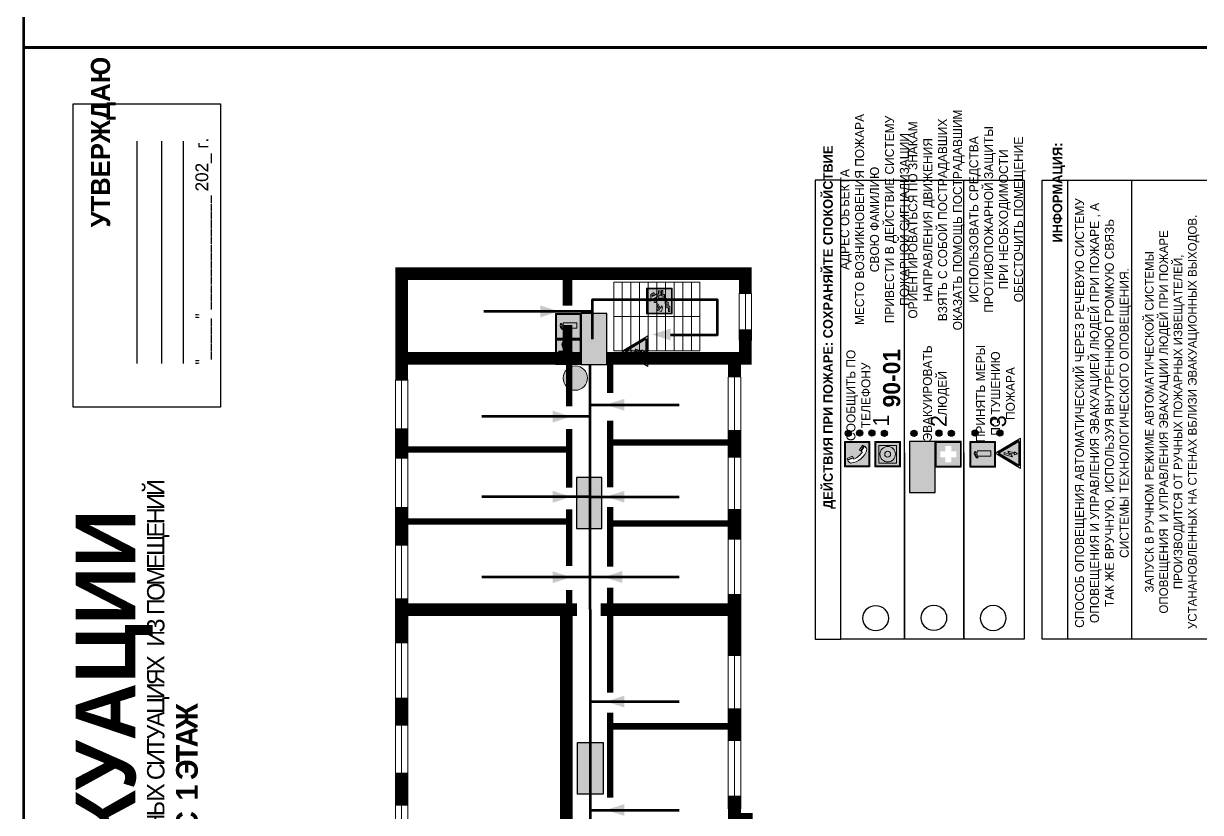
# Model space of a CAD drawing. Header units: millimetres. Extents: x 13114 to 67229, y 22859 to 38520.
# Drawn here: x 24049.7 to 24418.1, y 24430.5 to 24677.6 of the extents above; entities that cross this region are included whole.
import ezdxf

# ---------------------------------------------------------------- set-up
doc = ezdxf.new("R2010")
doc.units = ezdxf.units.MM
doc.layers.add('План_Штампы', color=7, linetype='Continuous')
doc.styles.add('обычный', font='arial.ttf')

# ---------------------------------------------------------------- blocks, each defined once
blk = doc.blocks.new('A$C32E8229D')
at = {"true_color": 0xffffff}
blk.add_hatch(color=7, dxfattribs=at).paths.add_polyline_path([(0, 0), (0, -8), (16, -8), (16, 0)])
h = blk.add_hatch(color=126)
h.paths.add_polyline_path([(0.2, -0.2), (15.8, -0.2), (15.8, -7.8), (0.2, -7.8)])
h.paths.add_polyline_path([(13.49, -2.05), (12.08, -2.05), (11.37, -2.63, 0.162397), (11.29, -2.84), (11.29, -3.63), (10.35, -3.63), (10.35, -4.05), (11.68, -4.05), (11.68, -3.48), (12.26, -4.28), (11.29, -5.1), (11.29, -6.78), (11.85, -6.78), (11.85, -5.44), (12.8, -4.64), (12.8, -5.94), (14.46, -5.94), (14.46, -5.39), (13.45, -5.39), (13.45, -3.97), (12.46, -2.59), (13.15, -2.59), (13.69, -3.34), (14.18, -3)], flags=16)
h.paths.add_polyline_path([(10.74, -1.82, 1), (11.8, -1.82, 1)], flags=16)
h.paths.add_polyline_path([(9.39, -3.59), (5.99, -3.59), (6.56, -3.03), (5.91, -3.03), (5.1, -3.83), (5.91, -4.64), (6.56, -4.64), (5.99, -4.09), (9.39, -4.09)], flags=16)
h.paths.add_polyline_path([(4.29, -1.08), (1.72, -1.08), (1.72, -6.6), (4.29, -6.6)], flags=16)
at = {"color": 126}
blk.add_lwpolyline([(16, -8), (0, -8), (0, 0), (16, 0)], close=True, dxfattribs=at)
blk = doc.blocks.new('A$C3E6D3DDE')
at = {"lineweight": 5}
h = blk.add_hatch(color=40, dxfattribs=at)
h.paths.add_polyline_path([(24.1, 1.45), (16.46, -11.35), (31.74, -11.35)])
h.paths.add_polyline_path([(24.09, -0.46), (30.03, -10.41), (18.14, -10.41)], flags=16)
h.paths.add_polyline_path([(24.54, -3.08), (23.41, -6.02), (25.13, -5.01), (24.33, -8.5), (24.82, -8.27), (23.79, -9.86), (23.4, -8.04), (23.8, -8.43), (24.04, -6.29), (22.39, -7.25), (23.44, -3.08)], flags=0)
h = blk.add_hatch(color=256, dxfattribs=at)
h.paths.add_polyline_path([(24.37, 0.03, 0.567511), (23.82, 0.03), (17.59, -10.4, 0.582454), (17.86, -10.88), (30.32, -10.88, 0.582149), (30.6, -10.4)])
h.paths.add_polyline_path([(24.09, -0.46), (18.14, -10.41), (30.03, -10.41)], flags=16)
h.paths.add_polyline_path([(24.54, -3.08), (23.41, -6.02), (25.13, -5.01), (24.33, -8.5), (24.82, -8.27), (23.79, -9.86), (23.4, -8.04), (23.8, -8.43), (24.04, -6.29), (22.39, -7.25), (23.44, -3.08)], flags=0)
h = blk.add_hatch(color=40, dxfattribs=at)
h.paths.add_polyline_path([(24.09, -0.46), (18.14, -10.41), (30.03, -10.41)])
h.paths.add_polyline_path([(24.82, -8.27), (23.79, -9.86), (23.4, -8.04), (23.8, -8.43), (24.04, -6.29), (22.39, -7.25), (23.44, -3.08), (24.54, -3.08), (23.41, -6.02), (25.13, -5.01), (24.33, -8.5)], flags=16)
at = {"color": 40, "lineweight": 5}
for p, q in [((16.46, -11.35), (24.1, 1.45)), ((24.1, 1.45), (31.74, -11.35))]:
    blk.add_line(p, q, dxfattribs=at)
at = {"lineweight": 5}
for p, q in [((17.59, -10.4), (23.82, 0.03)), ((24.37, 0.03), (30.6, -10.4)), ((18.14, -10.41), (24.09, -0.46)), ((23.44, -3.08), (22.39, -7.25)), ((23.41, -6.02), (24.54, -3.08)), ((25.13, -5.01), (23.41, -6.02)), ((24.54, -3.08), (23.44, -3.08)), ((24.09, -0.46), (30.03, -10.41)), ((24.33, -8.5), (25.13, -5.01)), ((17.86, -10.88), (30.32, -10.88)), ((18.14, -10.41), (30.03, -10.41)), ((22.39, -7.25), (24.04, -6.29)), ((23.8, -8.43), (23.4, -8.04)), ((23.4, -8.04), (23.79, -9.86)), ((23.79, -9.86), (24.82, -8.27)), ((24.04, -6.29), (23.8, -8.43)), ((24.82, -8.27), (24.33, -8.5))]:
    blk.add_line(p, q, dxfattribs=at)
at = {"color": 50, "lineweight": 5}
blk.add_line((31.74, -11.35), (16.46, -11.35), dxfattribs=at)
blk = doc.blocks.new('A$C456E1F9C')
at = {"lineweight": 5}
h = blk.add_hatch(color=242, dxfattribs=at)
h.paths.add_polyline_path([(0.51, -1.47), (0.51, -13.26), (12.29, -13.26), (12.29, -1.47)])
h.paths.add_polyline_path([(5.42, -4.95, -0.254479), (4.78, -5.4), (3.52, -2.53, -0.209735), (4.23, -2.4)], flags=16)
h.paths.add_polyline_path([(8.53, -8.6), (10.87, -10.17), (10.54, -10.76), (8.03, -9.13, -0.192251)], flags=16)
h.paths.add_polyline_path([(4.61, -5.49, 0.005518), (3.87, -5.72, 0.128647), (7.49, -10.01, 0.00809), (7.83, -9.33), (10.47, -10.97, -0.16736), (8.99, -12.25, -0.327862), (1.95, -3.95, -0.166952), (3.36, -2.62)], flags=16)
at = {"color": 242, "lineweight": 5}
for p, q in [((0, -13.77), (0, -0.97)), ((12.8, -0.97), (0, -0.97)), ((4.61, -5.49), (3.36, -2.62)), ((3.52, -2.53), (4.78, -5.4)), ((4.23, -2.4), (5.42, -4.95)), ((12.8, -13.77), (12.8, -0.97)), ((7.83, -9.33), (10.47, -10.97)), ((8.03, -9.13), (10.54, -10.76)), ((10.81, -10.12), (8.53, -8.6)), ((10.54, -10.76), (10.8, -10.3)), ((10.8, -10.3), (10.81, -10.12)), ((0, -13.77), (12.8, -13.77))]:
    blk.add_line(p, q, dxfattribs=at)
blk.add_lwpolyline([(0.51, -1.47), (12.29, -1.47), (12.29, -13.26), (0.51, -13.26)], close=True, dxfattribs=at)
for centre, radius, start, end in [((4.59, -5.34), 2.99, 114.28453, 152.19739), ((11.12, -3.31), 9.19, 183.99153, 256.60086), ((4.02, -3.27), 0.891, 76.32839, 123.70924), ((14.98, -39.1), 35.17, 107.14873, 108.41345), ((13.86, -0.94), 11.08, 205.55365, 234.87622), ((4.68, -4.59), 0.824, 276.9621, 334.07228), ((-13.31, 0.8), 23.44, 332.54871, 334.40268), ((8.94, -9.5), 0.989, 114.40924, 157.93883), ((7.87, -9.46), 3, 291.92908, 329.9329)]:
    blk.add_arc(centre, radius, start, end, dxfattribs=at)
blk = doc.blocks.new('A$C54414219')
at = {"true_color": 0xffffff}
h = blk.add_hatch(color=7, dxfattribs=at)
h.paths.add_polyline_path([(2.39, -9.45), (2.39, -18.3), (11.23, -18.3), (11.23, -9.45)], flags=0)
h.paths.add_polyline_path([(10.71, -13.87, -1), (2.92, -13.87, -1)], flags=0)
h.paths.add_polyline_path([(8.3, -13.87, -1), (5.33, -13.87, -1)], flags=0)
h.paths.add_polyline_path([(0.41, -7.47), (0.41, -20.27), (13.21, -20.27), (13.21, -7.47)])
h.paths.add_polyline_path([(0.92, -19.77), (12.71, -19.77), (12.71, -7.98), (0.92, -7.98)], flags=16)
h.paths.add_polyline_path([(11.23, -9.45), (11.23, -18.3), (2.39, -18.3), (2.39, -9.45)], flags=0)
at = {"lineweight": 5}
h = blk.add_hatch(color=242, dxfattribs=at)
h.paths.add_polyline_path([(12.71, -7.98), (0.92, -7.98), (0.92, -19.77), (12.71, -19.77)])
h.paths.add_polyline_path([(11.23, -18.3), (2.39, -18.3), (2.39, -9.45), (11.23, -9.45)], flags=16)
h.paths.add_polyline_path([(10.71, -13.87, -1), (2.92, -13.87, -1)], flags=0)
h.paths.add_polyline_path([(8.3, -13.87, -1), (5.33, -13.87, -1)], flags=0)
at = {"true_color": 0xffffff}
h = blk.add_hatch(color=7, dxfattribs=at)
h.paths.add_polyline_path([(2.39, -9.45), (2.39, -18.3), (11.23, -18.3), (11.23, -9.45)])
h.paths.add_polyline_path([(10.71, -13.87, -1), (2.92, -13.87, -1)], flags=16)
h.paths.add_polyline_path([(8.3, -13.87, -1), (5.33, -13.87, -1)], flags=0)
at = {"lineweight": 5}
h = blk.add_hatch(color=242, dxfattribs=at)
h.paths.add_polyline_path([(2.92, -13.87, 1), (10.71, -13.87, 1)])
h.paths.add_polyline_path([(8.3, -13.87, -1), (5.33, -13.87, -1)], flags=16)
at = {"color": 242, "lineweight": 5}
for p, q in [((0.41, -20.27), (0.41, -7.47)), ((0.41, -7.47), (13.21, -7.47)), ((0.41, -7.47), (13.21, -7.47)), ((13.21, -20.27), (13.21, -7.47)), ((0.41, -20.27), (13.21, -20.27))]:
    blk.add_line(p, q, dxfattribs=at)
for points in [[(0.92, -7.98), (12.71, -7.98), (12.71, -19.77), (0.92, -19.77)], [(2.39, -9.45), (11.23, -9.45), (11.23, -18.3), (2.39, -18.3)]]:
    blk.add_lwpolyline(points, close=True, dxfattribs=at)
for radius in [3.89, 1.49]:
    blk.add_circle((6.81, -13.87), radius, dxfattribs=at)
blk = doc.blocks.new('A$C18900ED3')
h = blk.add_hatch(color=126)
h.paths.add_polyline_path([(-0.18, -0.18), (-7.02, -0.18), (-7.02, -7.02), (-0.18, -7.02)])
h.paths.add_polyline_path([(-5.89, -4.46), (-5.89, -2.77), (-4.46, -2.77), (-4.46, -1.31), (-2.77, -1.31), (-2.77, -2.77), (-1.33, -2.77), (-1.33, -4.46), (-2.77, -4.46), (-2.77, -5.89), (-4.46, -5.89), (-4.46, -4.46)], flags=16)
at = {"color": 126}
for p, q in [((-7.2, 0), (-7.2, -7.2)), ((0, 0), (-7.2, 0)), ((0, -7.2), (0, 0)), ((-7.02, -7.02), (-7.02, -0.18)), ((-7.02, -0.18), (-0.18, -0.18)), ((-0.18, -0.18), (-0.18, -7.02)), ((-7.2, -7.2), (0, -7.2)), ((-0.18, -7.02), (-7.02, -7.02))]:
    blk.add_line(p, q, dxfattribs=at)
blk = doc.blocks.new('A$C3AD82952')
at = {"true_color": 0xf5f5ff}
h = blk.add_hatch(color=7, dxfattribs=at)
h.dxf.hatch_style = 1
h.paths.add_polyline_path([(8.21, 8.73, 0.414214), (7.89, 9.05), (7.22, 9.05), (7.22, 9.92), (7.59, 9.92, 1), (7.57, 10.36), (7.22, 10.36), (7.22, 10.6), (6.43, 10.6), (6.43, 10.36), (6.01, 10.36), (4.74, 9.59), (4.74, 8.69), (4.98, 8.73), (4.98, 9.26), (6.12, 9.91), (6.43, 9.91), (6.43, 9.05), (5.76, 9.05, 0.414214), (5.44, 8.73), (5.44, 2.2), (8.21, 2.2)], flags=0)
h.paths.add_polyline_path([(12.8, 12.8), (0, 12.8), (0, 0), (12.8, 0)])
h.paths.add_polyline_path([(0.51, 12.29), (12.29, 12.29), (12.29, 0.51), (0.51, 0.51)], flags=16)
h.paths.add_polyline_path([(4.74, 9.59), (6.01, 10.36), (6.43, 10.36), (6.43, 10.6), (7.22, 10.6), (7.22, 10.36), (7.59, 10.36, -0.94586), (7.59, 9.92), (7.22, 9.92), (7.22, 9.05), (7.89, 9.05, -0.414214), (8.21, 8.73), (8.21, 2.2), (5.44, 2.2), (5.44, 8.73, -0.414214), (5.76, 9.05), (6.43, 9.05), (6.43, 9.91), (6.12, 9.91), (4.98, 9.26), (4.98, 8.73), (4.74, 8.69)], flags=0)
h = blk.add_hatch(color=242)
h.dxf.hatch_style = 1
h.paths.add_polyline_path([(12.29, 12.29), (0.51, 12.29), (0.51, 0.51), (12.29, 0.51)])
h.paths.add_polyline_path([(4.74, 8.69), (4.74, 9.59), (6.01, 10.36), (6.43, 10.36), (6.43, 10.6), (7.22, 10.6), (7.22, 10.36), (7.59, 10.36, -0.94586), (7.59, 9.92), (7.22, 9.92), (7.22, 9.05), (7.89, 9.05, -0.414214), (8.21, 8.73), (8.21, 2.2), (5.44, 2.2), (5.44, 8.73, -0.414214), (5.76, 9.05), (6.43, 9.05), (6.43, 9.91), (6.12, 9.91), (4.98, 9.26), (4.98, 8.73)], flags=16)
h = blk.add_hatch(color=7, dxfattribs=at)
h.dxf.hatch_style = 1
h.paths.add_polyline_path([(8.21, 8.73, 0.414214), (7.89, 9.05), (7.22, 9.05), (7.22, 9.92), (7.59, 9.92, 1), (7.57, 10.36), (7.22, 10.36), (7.22, 10.6), (6.43, 10.6), (6.43, 10.36), (6.01, 10.36), (4.74, 9.59), (4.74, 8.69), (4.98, 8.73), (4.98, 9.26), (6.12, 9.91), (6.43, 9.91), (6.43, 9.05), (5.76, 9.05, 0.414214), (5.44, 8.73), (5.44, 2.2), (8.21, 2.2)])
at = {"color": 242, "lineweight": 5}
for p, q in [((0, 0), (0, 12.8)), ((0, 12.8), (12.8, 12.8)), ((12.8, 0), (12.8, 12.8)), ((6.01, 10.36), (4.74, 9.59)), ((4.74, 9.59), (4.74, 8.69)), ((4.74, 8.69), (4.98, 8.73)), ((4.98, 9.26), (6.12, 9.91)), ((4.98, 8.73), (4.98, 9.26)), ((5.44, 2.2), (5.44, 8.73)), ((5.76, 9.05), (6.43, 9.05)), ((6.01, 10.36), (6.43, 10.36)), ((6.12, 9.91), (6.43, 9.91)), ((7.22, 10.6), (6.43, 10.6)), ((6.43, 10.6), (6.43, 10.36)), ((6.43, 9.91), (6.43, 9.05)), ((7.22, 10.36), (7.22, 10.6)), ((7.59, 10.36), (7.22, 10.36)), ((7.22, 9.05), (7.22, 9.92)), ((7.59, 9.92), (7.22, 9.92)), ((7.89, 9.05), (7.22, 9.05)), ((8.21, 2.2), (8.21, 8.73)), ((0, 0), (12.8, 0)), ((5.44, 2.2), (8.21, 2.2))]:
    blk.add_line(p, q, dxfattribs=at)
blk.add_lwpolyline([(0.51, 12.29), (12.29, 12.29), (12.29, 0.51), (0.51, 0.51)], close=True, dxfattribs=at)
for centre, radius, start, end in [((5.76, 8.73), 0.32, 90, 180), ((7.58, 10.14), 0.223, 273.18746, 86.81254), ((7.89, 8.73), 0.32, 0, 90)]:
    blk.add_arc(centre, radius, start, end, dxfattribs=at)
blk = doc.blocks.new('A$C7B4425F7')
at = {"true_color": 0xffffff}
blk.add_hatch(color=7, dxfattribs=at).paths.add_polyline_path([(0, 0), (-16, 0), (-16, -8), (0, -8)])
h = blk.add_hatch(color=126)
h.paths.add_polyline_path([(-0.2, -0.2), (-15.8, -0.2), (-15.8, -7.8), (-0.2, -7.8)])
h.paths.add_polyline_path([(-11.76, -2.03), (-11.76, -3.66), (-11.17, -3.66, -0.568275), (-11.17, -6.18), (-12.58, -6.18), (-12.58, -2.03)], flags=16)
h.paths.add_polyline_path([(-13.33, -4.12, -0.495768), (-13.59, -6.18), (-15.03, -6.18), (-15.03, -2.03), (-13.59, -2.03, -0.487973)], flags=16)
h.paths.add_polyline_path([(-10.25, -2.03), (-9.48, -2.03), (-9.48, -6.18), (-10.25, -6.18)], flags=16)
h.paths.add_polyline_path([(-13.84, -3.69), (-14.24, -3.69), (-14.24, -3.03), (-13.9, -3.03, -0.692621)], flags=0)
h.paths.add_polyline_path([(-9.15, -2.03), (-8.4, -2.03), (-8.04, -3.07), (-7.68, -2.03), (-6.93, -2.03), (-7.64, -4.1), (-6.93, -6.18), (-7.68, -6.18), (-8.04, -5.14), (-8.4, -6.18), (-9.15, -6.18), (-8.44, -4.1)], flags=16)
h.paths.add_polyline_path([(-11.76, -4.46), (-11.42, -4.46, -0.692621), (-11.36, -5.12), (-11.76, -5.12)], flags=0)
h.paths.add_polyline_path([(-13.9, -5.2), (-14.24, -5.2), (-14.24, -4.55), (-13.84, -4.55, -0.708038)], flags=0)
edge = h.paths.add_edge_path(flags=16)
edge.add_ellipse((-5.51, -4.08), major_axis=(0, 2.05), ratio=0.586184, start_angle=0, end_angle=360)
edge = h.paths.add_edge_path(flags=0)
edge.add_ellipse((-5.51, -4.08), major_axis=(0, 1.14), ratio=0.454828, start_angle=0, end_angle=360)
h.paths.add_polyline_path([(-4.13, -4.96, 0.377264), (-3.48, -4.52, 0.0555), (-3.16, -2.03), (-1.66, -2.03), (-1.66, -4.96), (-0.96, -4.96), (-0.96, -7.01), (-1.75, -7.01), (-1.75, -6.18), (-3.3, -6.18), (-3.3, -7.02), (-4.13, -7.02)], flags=16)
h.paths.add_polyline_path([(-2.73, -2.91), (-2.28, -2.91), (-2.28, -4.96), (-3.05, -4.96, 0.079136)], flags=0)
at = {"color": 126}
blk.add_lwpolyline([(-16, -8), (0, -8), (0, 0), (-16, 0)], close=True, dxfattribs=at)
blk = doc.blocks.new('A$C37112FD5')
at = {"true_color": 0xf5f5ff}
h = blk.add_hatch(color=7, dxfattribs=at)
h.dxf.hatch_style = 1
h.paths.add_polyline_path([(12.8, -7.4), (0, -7.4), (0, -20.2), (12.8, -20.2)])
h.paths.add_polyline_path([(12.29, -7.91), (12.29, -19.69), (0.51, -19.69), (0.51, -7.91)], flags=16)
h.paths.add_polyline_path([(4.98, -9.04, -0.42597), (5.17, -9.22), (5.17, -12.25), (5.17, -15.29, -0.432244), (4.98, -15.47), (4.83, -15.47, -0.42597), (4.64, -15.29), (4.64, -12.25), (4.64, -9.22, -0.432244), (4.83, -9.04)], flags=0)
h.paths.add_polyline_path([(4.28, -9.22), (4.28, -12.25), (4.28, -15.29, -0.432244), (4.09, -15.47), (3.94, -15.47, -0.42597), (3.75, -15.29), (3.75, -12.25), (3.75, -9.22, -0.432244), (3.94, -9.04), (4.09, -9.04, -0.42597)], flags=0)
h.paths.add_polyline_path([(5.72, -9.04), (5.87, -9.04, -0.42597), (6.06, -9.22), (6.06, -12.25), (6.06, -15.29, -0.432244), (5.87, -15.47), (5.72, -15.47, -0.42597), (5.53, -15.29), (5.53, -12.25), (5.53, -9.22, -0.432244)], flags=0)
h.paths.add_polyline_path([(6.42, -8.9), (6.5, -8.9, -0.42597), (6.69, -9.08), (6.69, -12.03), (8.21, -12.03, -15.824349), (8.21, -12.47), (6.69, -12.47), (6.69, -15.42, -0.432244), (6.5, -15.6), (6.42, -15.6)], flags=0)
h.paths.add_polyline_path([(3.39, -9.22), (3.39, -12.25), (3.39, -15.29, -0.432244), (3.2, -15.47), (3.05, -15.47, -0.42597), (2.85, -15.29), (2.85, -12.25), (2.85, -9.22, -0.432244), (3.05, -9.04), (3.2, -9.04, -0.42597)], flags=0)
h.paths.add_polyline_path([(2.5, -9.22), (2.5, -16.71), (1.96, -16.71), (1.96, -9.22, -0.432244), (2.15, -9.04), (2.31, -9.04, -0.42597)], flags=0)
h.paths.add_polyline_path([(1.61, -8.9), (1.61, -15.6), (1.57, -15.6, -0.42597), (1.37, -15.42), (1.37, -12.03), (1.37, -9.09, -0.432244), (1.57, -8.9)], flags=0)
h.paths.add_polyline_path([(9.76, -10.81), (9.76, -12.03), (8.49, -12.03, -0.336371)], flags=0)
h.paths.add_polyline_path([(8.49, -12.47), (9.76, -12.47), (9.76, -13.7, -0.336371)], flags=0)
h.paths.add_polyline_path([(10.11, -10.81, -0.336371), (11.38, -12.03), (10.11, -12.03)], flags=0)
h.paths.add_polyline_path([(10.11, -12.47), (11.38, -12.47, -0.336371), (10.11, -13.7)], flags=0)
h.paths.add_polyline_path([(2.5, -16.84), (2.5, -17.05), (1.97, -17.05), (1.97, -16.84)], flags=0)
h.paths.add_polyline_path([(2.5, -17.24, -0.033778), (2.24, -18.6, -0.033778), (1.97, -17.24)], flags=0)
h = blk.add_hatch(color=242)
h.dxf.hatch_style = 1
h.paths.add_polyline_path([(12.29, -7.91), (0.51, -7.91), (0.51, -19.69), (12.29, -19.69)])
h.paths.add_polyline_path([(6.42, -15.6), (6.42, -8.9), (6.5, -8.9, -0.42597), (6.69, -9.08), (6.69, -12.03), (8.21, -12.03, -15.824349), (8.21, -12.47), (6.69, -12.47), (6.69, -15.42, -0.432244), (6.5, -15.6)], flags=16)
h.paths.add_polyline_path([(5.87, -15.47), (5.72, -15.47, -0.42597), (5.53, -15.29), (5.53, -12.25), (5.53, -9.22, -0.432244), (5.72, -9.04), (5.87, -9.04, -0.42597), (6.06, -9.22), (6.06, -12.25), (6.06, -15.29, -0.432244)], flags=16)
h.paths.add_polyline_path([(4.98, -15.47), (4.83, -15.47, -0.42597), (4.64, -15.29), (4.64, -12.25), (4.64, -9.22, -0.432244), (4.83, -9.04), (4.98, -9.04, -0.42597), (5.17, -9.22), (5.17, -12.25), (5.17, -15.29, -0.432244)], flags=16)
h.paths.add_polyline_path([(4.09, -15.47), (3.94, -15.47, -0.42597), (3.75, -15.29), (3.75, -12.25), (3.75, -9.22, -0.432244), (3.94, -9.04), (4.09, -9.04, -0.42597), (4.28, -9.22), (4.28, -12.25), (4.28, -15.29, -0.432244)], flags=16)
h.paths.add_polyline_path([(3.2, -15.47), (3.05, -15.47, -0.42597), (2.85, -15.29), (2.85, -12.25), (2.85, -9.22, -0.432244), (3.05, -9.04), (3.2, -9.04, -0.42597), (3.39, -9.22), (3.39, -12.25), (3.39, -15.29, -0.432244)], flags=16)
h.paths.add_polyline_path([(2.5, -17.05), (1.97, -17.05), (1.97, -16.84), (2.5, -16.84)], flags=16)
h.paths.add_polyline_path([(2.5, -17.24, -0.033778), (2.24, -18.6, -0.033778), (1.97, -17.24)], flags=16)
h.paths.add_polyline_path([(2.5, -16.71), (1.96, -16.71), (1.96, -9.22, -0.432244), (2.15, -9.04), (2.31, -9.04, -0.42597), (2.5, -9.22)], flags=16)
h.paths.add_polyline_path([(1.61, -15.6), (1.57, -15.6, -0.42597), (1.37, -15.42), (1.37, -12.03), (1.37, -9.09, -0.432244), (1.57, -8.9), (1.61, -8.9)], flags=16)
h.paths.add_polyline_path([(8.49, -12.47), (9.76, -12.47), (9.76, -13.7, -0.336371)], flags=0)
h.paths.add_polyline_path([(10.11, -13.7), (10.11, -12.47), (11.38, -12.47, -0.336371)], flags=0)
h.paths.add_polyline_path([(8.49, -12.03, -0.336371), (9.76, -10.81), (9.76, -12.03)], flags=0)
h.paths.add_polyline_path([(10.11, -12.03), (10.11, -10.81, -0.336371), (11.38, -12.03)], flags=0)
h = blk.add_hatch(color=7, dxfattribs=at)
h.dxf.hatch_style = 1
h.paths.add_polyline_path([(1.61, -8.9), (1.57, -8.9, 0.432244), (1.37, -9.09), (1.37, -12.03), (1.37, -15.42, 0.42597), (1.57, -15.6), (1.61, -15.6)])
h.paths.add_polyline_path([(2.5, -9.22, 0.42597), (2.31, -9.04), (2.15, -9.04, 0.432244), (1.96, -9.22), (1.96, -16.71), (2.5, -16.71)])
h.paths.add_polyline_path([(2.5, -16.84), (1.97, -16.84), (1.97, -17.05), (2.5, -17.05)])
h.paths.add_polyline_path([(2.5, -17.24), (1.97, -17.24, 0.033778), (2.24, -18.6, 0.033778)])
h.paths.add_polyline_path([(3.39, -12.25), (3.39, -9.22, 0.42597), (3.2, -9.04), (3.05, -9.04, 0.432244), (2.85, -9.22), (2.85, -12.25), (2.85, -15.29, 0.42597), (3.05, -15.47), (3.2, -15.47, 0.432244), (3.39, -15.29)])
h.paths.add_polyline_path([(4.28, -12.25), (4.28, -9.22, 0.42597), (4.09, -9.04), (3.94, -9.04, 0.432244), (3.75, -9.22), (3.75, -12.25), (3.75, -15.29, 0.42597), (3.94, -15.47), (4.09, -15.47, 0.432244), (4.28, -15.29)])
h.paths.add_polyline_path([(5.17, -12.25), (5.17, -9.22, 0.42597), (4.98, -9.04), (4.83, -9.04, 0.432244), (4.64, -9.22), (4.64, -12.25), (4.64, -15.29, 0.42597), (4.83, -15.47), (4.98, -15.47, 0.432244), (5.17, -15.29)])
h.paths.add_polyline_path([(6.06, -12.25), (6.06, -9.22, 0.42597), (5.87, -9.04), (5.72, -9.04, 0.432244), (5.53, -9.22), (5.53, -12.25), (5.53, -15.29, 0.42597), (5.72, -15.47), (5.87, -15.47, 0.432244), (6.06, -15.29)])
h.paths.add_polyline_path([(6.69, -12.47), (8.21, -12.47, 15.824349), (8.21, -12.03), (6.69, -12.03), (6.69, -9.08, 0.42597), (6.5, -8.9), (6.42, -8.9), (6.42, -15.6), (6.5, -15.6, 0.432244), (6.69, -15.42)])
h.paths.add_polyline_path([(8.49, -12.47), (9.76, -12.47), (9.76, -13.7, -0.336371)], flags=16)
h.paths.add_polyline_path([(8.49, -12.03, -0.336371), (9.76, -10.81), (9.76, -12.03)], flags=16)
h.paths.add_polyline_path([(10.11, -12.47), (11.38, -12.47, -0.336371), (10.11, -13.7)], flags=16)
h.paths.add_polyline_path([(10.11, -12.03), (10.11, -10.81, -0.336371), (11.38, -12.03)], flags=16)
h = blk.add_hatch(color=242)
h.dxf.hatch_style = 1
h.paths.add_polyline_path([(9.76, -10.81, 0.336371), (8.49, -12.03), (9.76, -12.03)])
h.paths.add_polyline_path([(10.11, -10.81), (10.11, -12.03), (11.38, -12.03, 0.336371)])
h.paths.add_polyline_path([(11.38, -12.47), (10.11, -12.47), (10.11, -13.7, 0.336371)])
h.paths.add_polyline_path([(9.76, -12.47), (8.49, -12.47, 0.336371), (9.76, -13.7)])
at = {"color": 242, "lineweight": 5}
for p, q in [((0, -20.2), (0, -7.4)), ((0, -7.4), (12.8, -7.4)), ((1.37, -12.03), (1.37, -9.08)), ((1.57, -8.9), (1.61, -8.9)), ((1.61, -8.9), (1.61, -15.6)), ((1.96, -16.71), (1.96, -9.22)), ((2.15, -9.04), (2.31, -9.04)), ((2.5, -16.71), (2.5, -9.22)), ((2.85, -12.25), (2.85, -9.22)), ((3.05, -9.04), (3.2, -9.04)), ((3.39, -12.25), (3.39, -9.22)), ((3.75, -12.25), (3.75, -9.22)), ((3.94, -9.04), (4.09, -9.04)), ((4.28, -12.25), (4.28, -9.22)), ((4.64, -12.25), (4.64, -9.22)), ((4.83, -9.04), (4.98, -9.04)), ((5.17, -12.25), (5.17, -9.22)), ((5.53, -12.25), (5.53, -9.22)), ((5.72, -9.04), (5.87, -9.04)), ((6.06, -12.25), (6.06, -9.22)), ((6.42, -8.9), (6.42, -15.6)), ((6.5, -8.9), (6.42, -8.9)), ((6.69, -12.03), (6.69, -9.08)), ((9.76, -10.81), (9.76, -12.03)), ((10.11, -10.81), (10.11, -12.03)), ((12.8, -20.2), (12.8, -7.4)), ((1.37, -12.03), (1.37, -15.42)), ((1.57, -15.6), (1.61, -15.6)), ((1.96, -16.71), (2.5, -16.71)), ((1.97, -16.84), (2.5, -16.84)), ((1.97, -17.05), (1.97, -16.84)), ((2.5, -17.05), (1.97, -17.05)), ((1.97, -17.24), (2.5, -17.24)), ((2.5, -16.84), (2.5, -17.05)), ((2.85, -12.25), (2.85, -15.29)), ((3.05, -15.47), (3.2, -15.47)), ((3.39, -12.25), (3.39, -15.29)), ((3.75, -12.25), (3.75, -15.29)), ((3.94, -15.47), (4.09, -15.47)), ((4.28, -12.25), (4.28, -15.29)), ((4.64, -12.25), (4.64, -15.29)), ((4.83, -15.47), (4.98, -15.47)), ((5.17, -12.25), (5.17, -15.29)), ((5.53, -12.25), (5.53, -15.29)), ((5.72, -15.47), (5.87, -15.47)), ((6.06, -12.25), (6.06, -15.29)), ((6.42, -15.6), (6.5, -15.6)), ((8.21, -12.03), (6.69, -12.03)), ((8.21, -12.47), (6.69, -12.47)), ((6.69, -12.47), (6.69, -15.42)), ((9.76, -12.03), (8.49, -12.03)), ((9.76, -12.47), (8.49, -12.47)), ((9.76, -12.47), (9.76, -13.7)), ((11.38, -12.03), (10.11, -12.03)), ((11.38, -12.47), (10.11, -12.47)), ((10.11, -12.47), (10.11, -13.7)), ((0, -20.2), (12.8, -20.2))]:
    blk.add_line(p, q, dxfattribs=at)
blk.add_lwpolyline([(0.51, -7.91), (12.29, -7.91), (12.29, -19.69), (0.51, -19.69)], close=True, dxfattribs=at)
for centre, radius, start, end in [((1.56, -9.09), 0.182, 87.10267, 180.60715), ((2.15, -9.22), 0.182, 87.10267, 180.60715), ((2.32, -9.22), 0.182, 359.39285, 92.89733), ((3.04, -9.22), 0.182, 87.10267, 180.60715), ((3.21, -9.22), 0.182, 359.39285, 92.89733), ((3.93, -9.22), 0.182, 87.10267, 180.60715), ((4.1, -9.22), 0.182, 359.39285, 92.89733), ((4.82, -9.22), 0.182, 87.10267, 180.60715), ((4.99, -9.22), 0.182, 359.39285, 92.89733), ((5.71, -9.22), 0.182, 87.10267, 180.60715), ((5.88, -9.22), 0.182, 359.39285, 92.89733), ((6.51, -9.09), 0.182, 359.39285, 92.89733), ((9.93, -12.25), 1.74, 187.23185, 172.76815), ((9.93, -12.25), 1.46, 96.99266, 171.35851), ((9.93, -12.25), 1.46, 8.64149, 83.00734), ((1.56, -15.42), 0.182, 179.39285, 272.89733), ((12.17, -15.98), 10.27, 187.04098, 194.7793), ((-7.7, -15.98), 10.27, 345.2207, 352.95902), ((3.04, -15.29), 0.182, 179.39285, 272.89733), ((3.21, -15.29), 0.182, 267.10267, 0.60715), ((3.93, -15.29), 0.182, 179.39285, 272.89733), ((4.1, -15.29), 0.182, 267.10267, 0.60715), ((4.82, -15.29), 0.182, 179.39285, 272.89733), ((4.99, -15.29), 0.182, 267.10267, 0.60715), ((5.71, -15.29), 0.182, 179.39285, 272.89733), ((5.88, -15.29), 0.182, 267.10267, 0.60715), ((6.51, -15.42), 0.182, 267.10267, 0.60715), ((9.93, -12.25), 1.46, 188.64149, 263.00734), ((9.93, -12.25), 1.46, 276.99266, 351.35851)]:
    blk.add_arc(centre, radius, start, end, dxfattribs=at)
blk = doc.blocks.new('вниз 3')
at = {"lineweight": 0, "true_color": 0xffffff}
h = blk.add_hatch(color=7, dxfattribs=at)
h.dxf.hatch_style = 1
h.paths.add_polyline_path([(40997.5, -4475.69), (40997.25, -4475.28), (40995.76, -4476.15), (40995.97, -4475.23), (40995.39, -4475.56), (40995.05, -4476.83), (40996.33, -4477.17), (40996.91, -4476.83), (40996, -4476.55)], flags=0)
h.paths.add_polyline_path([(40999.81, -4473.95), (41000.22, -4473.95), (41000.64, -4474.67), (41001.03, -4474.43), (41000.46, -4473.49), (41000.42, -4473.49), (40999.43, -4473.49), (40998.68, -4473.92), (40998.68, -4474.57), (40997.88, -4474.57), (40997.88, -4475), (40999.14, -4475), (40999.14, -4474.43), (40999.14, -4474.38), (40999.59, -4475.15), (40998.72, -4475.67), (40998.72, -4477.06), (40999.24, -4477.06), (40999.24, -4475.96), (40999.95, -4475.56), (40999.95, -4476.43), (41001.61, -4476.43), (41001.61, -4475.88), (41000.47, -4475.88), (41000.47, -4475.12)], flags=0)
h.paths.add_polyline_path([(40999.2, -4473.24, 1), (40998.35, -4473.24, 1)], flags=0)
h.paths.add_polyline_path([(41000.46, -4477.26), (41001.69, -4477.26), (41001.69, -4476.84), (41000.03, -4476.84), (41000.03, -4477.39), (40998.78, -4477.39), (40998.78, -4477.95), (40997.53, -4477.95), (40997.53, -4478.5), (40996.29, -4478.5), (40996.29, -4479.06), (40995.05, -4479.06), (40995.05, -4479.48), (40995.29, -4479.48), (40996.72, -4479.48), (40996.72, -4478.92), (40997.97, -4478.92), (40997.97, -4478.36), (40999.2, -4478.36), (40999.2, -4477.81), (41000.46, -4477.81)], flags=0)
h.paths.add_polyline_path([(41002.37, -4472.17), (40994.37, -4472.17), (40994.37, -4480.17), (41002.37, -4480.17)])
h.paths.add_polyline_path([(41002.16, -4479.96), (40994.57, -4479.96), (40994.57, -4472.37), (41002.16, -4472.37)], flags=16)
h.paths.add_polyline_path([(41001.61, -4475.88), (41001.61, -4476.43), (40999.95, -4476.43), (40999.95, -4475.56), (40999.24, -4475.96), (40999.24, -4477.06), (40998.72, -4477.06), (40998.72, -4475.67), (40999.59, -4475.15), (40999.14, -4474.38), (40999.14, -4474.43), (40999.14, -4475), (40997.88, -4475), (40997.88, -4474.57), (40998.68, -4474.57), (40998.68, -4473.92), (40999.43, -4473.49), (41000.42, -4473.49), (41000.46, -4473.49), (41001.03, -4474.43), (41000.64, -4474.67), (41000.22, -4473.95), (40999.81, -4473.95), (41000.47, -4475.12), (41000.47, -4475.88)], flags=0)
h.paths.add_polyline_path([(41001.69, -4476.84), (41001.69, -4477.26), (41000.46, -4477.26), (41000.46, -4477.81), (40999.2, -4477.81), (40999.2, -4478.36), (40997.97, -4478.36), (40997.97, -4478.92), (40996.72, -4478.92), (40996.72, -4479.48), (40995.05, -4479.48), (40995.05, -4479.06), (40996.29, -4479.06), (40996.29, -4478.5), (40997.53, -4478.5), (40997.53, -4477.95), (40998.78, -4477.95), (40998.78, -4477.39), (41000.03, -4477.39), (41000.03, -4476.84)], flags=0)
h.paths.add_polyline_path([(40998.35, -4473.24, -1), (40999.2, -4473.24, -1)], flags=0)
h.paths.add_polyline_path([(40997.5, -4475.69), (40996, -4476.55), (40996.91, -4476.83), (40996.33, -4477.17), (40995.05, -4476.83), (40995.39, -4475.56), (40995.97, -4475.23), (40995.76, -4476.15), (40997.25, -4475.28)], flags=0)
at = {"lineweight": 0}
h = blk.add_hatch(color=126, dxfattribs=at)
h.dxf.hatch_style = 1
h.paths.add_polyline_path([(41002.16, -4472.37), (40994.57, -4472.37), (40994.57, -4479.96), (41002.16, -4479.96)])
h.paths.add_polyline_path([(40995.97, -4475.23), (40995.76, -4476.15), (40997.25, -4475.28), (40997.5, -4475.69), (40996, -4476.55), (40996.91, -4476.83), (40996.33, -4477.17), (40995.05, -4476.83), (40995.39, -4475.56)], flags=16)
h.paths.add_polyline_path([(40997.88, -4474.57), (40998.68, -4474.57), (40998.68, -4473.92), (40999.43, -4473.49), (41000.42, -4473.49), (41000.46, -4473.49), (41001.03, -4474.43), (41000.64, -4474.67), (41000.22, -4473.95), (40999.81, -4473.95), (41000.47, -4475.12), (41000.47, -4475.88), (41001.61, -4475.88), (41001.61, -4476.43), (40999.95, -4476.43), (40999.95, -4475.56), (40999.24, -4475.96), (40999.24, -4477.06), (40998.72, -4477.06), (40998.72, -4475.67), (40999.59, -4475.15), (40999.14, -4474.38), (40999.14, -4474.43), (40999.14, -4475), (40997.88, -4475)], flags=16)
h.paths.add_polyline_path([(40998.35, -4473.24, -1), (40999.2, -4473.24, -1)], flags=16)
h.paths.add_polyline_path([(40997.53, -4477.95), (40998.78, -4477.95), (40998.78, -4477.39), (41000.03, -4477.39), (41000.03, -4476.84), (41001.69, -4476.84), (41001.69, -4477.26), (41000.46, -4477.26), (41000.46, -4477.81), (40999.2, -4477.81), (40999.2, -4478.36), (40997.97, -4478.36), (40997.97, -4478.92), (40996.72, -4478.92), (40996.72, -4479.48), (40995.05, -4479.48), (40995.05, -4479.06), (40996.29, -4479.06), (40996.29, -4478.5), (40997.53, -4478.5)], flags=16)
at = {"lineweight": 0, "true_color": 0xffffff}
h = blk.add_hatch(color=7, dxfattribs=at)
h.dxf.hatch_style = 1
h.paths.add_polyline_path([(40999.2, -4473.24, 1), (40998.35, -4473.24, 1)])
h.paths.add_polyline_path([(40999.81, -4473.95), (41000.22, -4473.95), (41000.64, -4474.67), (41001.03, -4474.43), (41000.46, -4473.49), (41000.42, -4473.49), (40999.43, -4473.49), (40998.68, -4473.92), (40998.68, -4474.57), (40997.88, -4474.57), (40997.88, -4475), (40999.14, -4475), (40999.14, -4474.43), (40999.14, -4474.38), (40999.59, -4475.15), (40998.72, -4475.67), (40998.72, -4477.06), (40999.24, -4477.06), (40999.24, -4475.96), (40999.95, -4475.56), (40999.95, -4476.43), (41001.61, -4476.43), (41001.61, -4475.88), (41000.47, -4475.88), (41000.47, -4475.12)])
h.paths.add_polyline_path([(40999.2, -4477.81), (41000.46, -4477.81), (41000.46, -4477.26), (41001.69, -4477.26), (41001.69, -4476.84), (41000.03, -4476.84), (41000.03, -4477.39), (40998.78, -4477.39), (40998.78, -4477.95), (40997.53, -4477.95), (40997.53, -4478.5), (40996.29, -4478.5), (40996.29, -4479.06), (40995.05, -4479.06), (40995.05, -4479.48), (40995.29, -4479.48), (40996.72, -4479.48), (40996.72, -4478.92), (40997.97, -4478.92), (40997.97, -4478.36), (40999.2, -4478.36)])
h.paths.add_polyline_path([(40997.5, -4475.69), (40997.25, -4475.28), (40995.76, -4476.15), (40995.97, -4475.23), (40995.39, -4475.56), (40995.05, -4476.83), (40996.33, -4477.17), (40996.91, -4476.83), (40996, -4476.55)])
at = {"color": 126, "lineweight": 0}
for points in [[(40994.37, -4472.17), (41002.37, -4472.17), (41002.37, -4480.17), (40994.37, -4480.17)], [(40994.57, -4472.37), (41002.16, -4472.37), (41002.16, -4479.96), (40994.57, -4479.96)]]:
    blk.add_lwpolyline(points, close=True, dxfattribs=at)
for points in [[(40995.05, -4476.83), (40995.39, -4475.56), (40995.97, -4475.23), (40995.76, -4476.15), (40997.25, -4475.28), (40997.5, -4475.69), (40996, -4476.55), (40996.91, -4476.83), (40996.33, -4477.17), (40995.05, -4476.83)], [(40999.14, -4474.43), (40999.14, -4475), (40997.88, -4475), (40997.88, -4474.57), (40998.68, -4474.57), (40998.68, -4473.92), (40999.43, -4473.49), (41000.42, -4473.49), (41000.46, -4473.49), (41001.03, -4474.43), (41000.64, -4474.67), (41000.22, -4473.95), (40999.81, -4473.95), (41000.47, -4475.12), (41000.47, -4475.88), (41001.61, -4475.88), (41001.61, -4476.43), (40999.95, -4476.43), (40999.95, -4475.56), (40999.24, -4475.96), (40999.24, -4477.06), (40998.72, -4477.06), (40998.72, -4475.67), (40999.59, -4475.15), (40999.14, -4474.38), (40999.14, -4474.43)], [(40995.29, -4479.48), (40995.05, -4479.48), (40995.05, -4479.06), (40996.29, -4479.06), (40996.29, -4478.5), (40997.53, -4478.5), (40997.53, -4477.95), (40998.78, -4477.95), (40998.78, -4477.39), (41000.03, -4477.39), (41000.03, -4476.84), (41001.69, -4476.84), (41001.69, -4477.26), (41000.46, -4477.26), (41000.46, -4477.81), (40999.2, -4477.81), (40999.2, -4478.36), (40997.97, -4478.36), (40997.97, -4478.92), (40996.72, -4478.92), (40996.72, -4479.48), (40995.05, -4479.48)]]:
    blk.add_lwpolyline(points, dxfattribs=at)
blk.add_circle((40998.77, -4473.24), 0.426, dxfattribs=at)
blk = doc.blocks.new('A$C7B8C2D5B')
at = {"lineweight": 0}
h = blk.add_hatch(color=5, dxfattribs=at)
h.dxf.hatch_style = 1
h.paths.add_polyline_path([(1.4, -3.02, 1), (-2.11, -3.02, 1)])
at = {"color": 5, "lineweight": 0}
blk.add_circle((-0.36, -3.02), 1.75, dxfattribs=at)

msp = doc.modelspace()

# ---------------------------------------------------------------- hatches: boundary and pattern name
at = {"lineweight": 0}
h = msp.add_hatch(color=256, dxfattribs=at)
h.dxf.hatch_style = 1
h.paths.add_polyline_path([(24307.83, 24548.29, 1), (24307.83, 24550.22, 1)])
h = msp.add_hatch(color=256, dxfattribs=at)
h.dxf.hatch_style = 1
h.paths.add_polyline_path([(24311.41, 24548.39, 1), (24311.41, 24550.32, 1)])
h = msp.add_hatch(color=256, dxfattribs=at)
h.dxf.hatch_style = 1
h.paths.add_polyline_path([(24315.23, 24548.35, 1), (24315.23, 24550.28, 1)])
h = msp.add_hatch(color=256, dxfattribs=at)
h.dxf.hatch_style = 1
h.paths.add_polyline_path([(24319.15, 24548.27, 1), (24319.15, 24550.2, 1)])
h = msp.add_hatch(color=256, dxfattribs=at)
h.dxf.hatch_style = 1
h.paths.add_polyline_path([(24328.42, 24548.28, 1), (24328.42, 24550.21, 1)])
h = msp.add_hatch(color=256, dxfattribs=at)
h.dxf.hatch_style = 1
h.paths.add_polyline_path([(24336.2, 24548.32, 1), (24336.2, 24550.25, 1)])
h = msp.add_hatch(color=256, dxfattribs=at)
h.dxf.hatch_style = 1
h.paths.add_polyline_path([(24340.1, 24548.31, 1), (24340.1, 24550.25, 1)])
h = msp.add_hatch(color=256, dxfattribs=at)
h.dxf.hatch_style = 1
h.paths.add_polyline_path([(24347.53, 24548.37, 1), (24347.53, 24550.31, 1)])
h = msp.add_hatch(color=256, dxfattribs=at)
h.dxf.hatch_style = 1
h.paths.add_polyline_path([(24355.29, 24548.38, 1), (24355.29, 24550.31, 1)])

# ---------------------------------------------------------------- linework, layer by layer
at = {"color": 6, "lineweight": 100}
for points in [[(24049.66, 24670.01), (24649.66, 24670.01), (24649.66, 25065.01), (24049.66, 25065.01)], [(24049.66, 24275.01), (24649.66, 24275.01), (24649.66, 24670.01), (24049.66, 24670.01)]]:
    msp.add_lwpolyline(points, close=True, dxfattribs=at)
for points in [[(24065.15, 24557.4), (24065.15, 24652.4), (24111.36, 24652.4), (24111.36, 24557.4)], [(24305.48, 24484.74), (24305.48, 24628.51), (24297.43, 24628.51), (24297.43, 24484.74)], [(24305.48, 24484.74), (24305.48, 24628.51), (24362.88, 24628.51), (24362.88, 24484.74)]]:
    msp.add_lwpolyline(points, close=True)
for points in [[(24085.2, 24571.15), (24085.2, 24640.68)], [(24092.96, 24571.15), (24092.96, 24640.68)], [(24099.75, 24571.15), (24099.75, 24640.68)], [(24325.47, 24543.16), (24325.47, 24484.74), (24325.47, 24628.51)], [(24344.05, 24543.16), (24344.05, 24484.74), (24344.05, 24628.51)]]:
    msp.add_lwpolyline(points)
at = {"color": 0}
msp.add_lwpolyline([(24368.54, 24484.74), (24368.54, 24628.51), (24433.99, 24628.51), (24433.99, 24484.74)], close=True, dxfattribs=at)
for points in [[(24376.59, 24484.74), (24376.59, 24628.51)], [(24396.58, 24484.74), (24396.58, 24628.51)]]:
    msp.add_lwpolyline(points, dxfattribs=at)
at = {"lineweight": 0}
for points, const_width in [([(24168, 24565.77), (24168, 24599.24), (24275.61, 24599.24), (24275.61, 24592.89)], 4), ([(24219.95, 24599.22), (24219.95, 24589.18)], 3), ([(24219.95, 24583.21), (24219.95, 24573.42)], 3), ([(24275.61, 24581.77), (24275.61, 24572.75), (24232.27, 24572.75)], 4), ([(24224.48, 24572.75), (24168, 24572.75)], 4), ([(24272.2, 24566.78), (24272.2, 24572.75)], 4), ([(24220.48, 24557.69), (24220.48, 24572.02)], 2), ([(24233.33, 24561.82), (24233.33, 24570.72)], 2), ([(24168, 24541.28), (24168, 24550.82)], 4), ([(24220.48, 24532.25), (24220.48, 24550.58)], 2), ([(24233.33, 24532.38), (24233.33, 24553.18)], 2), ([(24272.2, 24541.58), (24272.2, 24550.33)], 4), ([(24220.48, 24544.21), (24169.73, 24544.21)], 2), ([(24168, 24514.07), (24168, 24526.19)], 4), ([(24220.48, 24507.69), (24220.48, 24525.47)], 2), ([(24233.33, 24507.48), (24233.33, 24526.14)], 2), ([(24272.2, 24515.96), (24272.2, 24525.54)], 4), ([(24220.48, 24521.66), (24168.65, 24521.66)], 2), ([(24220.48, 24494.77), (24220.48, 24500.2)], 2), ([(24233.33, 24468.03), (24233.33, 24500.86)], 2), ([(24272.2, 24479.54), (24272.2, 24498.88)], 4), ([(24168, 24483.49), (24168, 24497.59)], 4), ([(24222.95, 24494.01), (24168, 24494.01)], 4), ([(24219.59, 24494.01), (24219.59, 24402.61)], 4), ([(24272.2, 24494.01), (24230.3, 24494.01)], 4), ([(24168, 24457.68), (24168, 24466.42)], 4), ([(24272.2, 24452.91), (24272.2, 24463.17)], 4), ([(24233.33, 24435.16), (24233.33, 24461.72)], 2), ([(24233.33, 24457.48), (24272.2, 24457.48)], 2), ([(24168, 24432.66), (24168, 24442.94)], 4), ([(24277.92, 24428.37), (24272.2, 24428.37), (24272.2, 24435.76)], 4)]:
    msp.add_lwpolyline(points, dxfattribs=dict(at, const_width=const_width))
for points in [[(24237.1, 24596.57), (24234.4, 24596.57), (24234.4, 24585.82), (24237.1, 24585.82)], [(24239.8, 24596.57), (24237.1, 24596.57), (24237.1, 24585.82), (24239.8, 24585.82)], [(24242.5, 24596.57), (24239.8, 24596.57), (24239.8, 24585.82), (24242.5, 24585.82)], [(24245.2, 24596.57), (24242.5, 24596.57), (24242.5, 24585.82), (24245.2, 24585.82)], [(24247.9, 24596.57), (24245.2, 24596.57), (24245.2, 24585.82), (24247.9, 24585.82)], [(24250.6, 24596.57), (24247.9, 24596.57), (24247.9, 24585.82), (24250.6, 24585.82)], [(24253.3, 24596.57), (24250.6, 24596.57), (24250.6, 24585.82), (24253.3, 24585.82)], [(24256, 24596.57), (24253.3, 24596.57), (24253.3, 24585.82), (24256, 24585.82)], [(24258.71, 24596.57), (24256, 24596.57), (24256, 24585.82), (24258.71, 24585.82)], [(24261.41, 24596.57), (24258.71, 24596.57), (24258.71, 24585.82), (24261.41, 24585.82)], [(24237.1, 24585.82), (24234.4, 24585.82), (24234.4, 24575.07), (24237.1, 24575.07)], [(24239.8, 24585.82), (24237.1, 24585.82), (24237.1, 24575.07), (24239.8, 24575.07)], [(24242.5, 24585.82), (24239.8, 24585.82), (24239.8, 24575.07), (24242.5, 24575.07)], [(24245.2, 24585.82), (24242.5, 24585.82), (24242.5, 24575.07), (24245.2, 24575.07)], [(24247.9, 24585.82), (24245.2, 24585.82), (24245.2, 24575.07), (24247.9, 24575.07)], [(24250.6, 24585.82), (24247.9, 24585.82), (24247.9, 24575.07), (24250.6, 24575.07)], [(24253.3, 24585.82), (24250.6, 24585.82), (24250.6, 24575.07), (24253.3, 24575.07)], [(24256, 24585.82), (24253.3, 24585.82), (24253.3, 24575.07), (24256, 24575.07)], [(24258.71, 24585.82), (24256, 24585.82), (24256, 24575.07), (24258.71, 24575.07)], [(24261.41, 24585.82), (24258.71, 24585.82), (24258.71, 24575.07), (24261.41, 24575.07)]]:
    msp.add_lwpolyline(points, close=True, dxfattribs=at)
for points in [[(24273.64, 24593.18), (24273.64, 24578.46)], [(24275.61, 24592.89), (24275.61, 24578.17)], [(24277.49, 24593.06), (24277.49, 24578.34)], [(24166.06, 24566.03), (24166.06, 24386.97)], [(24169.91, 24566.09), (24169.91, 24387.03)], [(24270.26, 24566.83), (24270.26, 24431.64)], [(24272.2, 24566.78), (24272.2, 24431.59)], [(24274.17, 24566.82), (24274.17, 24431.63)], [(24168, 24565.77), (24168, 24386.71)]]:
    msp.add_lwpolyline(points, dxfattribs=at)
at = {"color": 126, "lineweight": 100, "true_color": 0x008754}
for points in [[(24252.2, 24580.13), (24266.87, 24580.13), (24266.87, 24591.04), (24227.64, 24591.04), (24227.64, 24578.77)], [(24227.64, 24587.43), (24193.74, 24587.43)], [(24227.01, 24494.1), (24227.01, 24570.77)], [(24227.01, 24558.17), (24254.93, 24558.17)], [(24227.01, 24554.47), (24193.12, 24554.47)], [(24227.01, 24529.36), (24193.12, 24529.36)], [(24227.01, 24529.36), (24254.93, 24529.36)], [(24254.93, 24504.18), (24193.12, 24504.18)], [(24227.01, 24494.1), (24227.01, 24397.96), (24227.02, 24369.04)], [(24227.01, 24465.23), (24254.93, 24465.23)], [(24227.01, 24431.27), (24254.93, 24431.27)]]:
    msp.add_lwpolyline(points, dxfattribs=at)
at = {"lineweight": 100, "const_width": 2}
for points in [[(24272.2, 24546.37), (24233.5, 24546.37)], [(24272.2, 24521), (24233.5, 24521)]]:
    msp.add_lwpolyline(points, dxfattribs=at)
for centre, radius in [((24307.83, 24549.25), 0.966), ((24311.41, 24549.36), 0.966), ((24315.23, 24549.32), 0.966), ((24319.15, 24549.24), 0.966), ((24328.42, 24549.25), 0.966), ((24336.2, 24549.29), 0.966), ((24340.1, 24549.28), 0.966), ((24347.53, 24549.34), 0.966), ((24355.29, 24549.34), 0.966), ((24316.4, 24491.37), 3.98), ((24334.63, 24491.46), 3.98), ((24353.2, 24491.4), 3.98)]:
    msp.add_circle(centre, radius)
at = {"layer": 'План_Штампы', "color": 126, "true_color": 0x008754}
for points in [[(24211.44, 24585.55), (24211.45, 24589.29), (24217.18, 24587.44)], [(24252.22, 24582.06), (24252.21, 24578.32), (24246.48, 24580.18)], [(24237.77, 24560.06), (24237.76, 24556.32), (24232.02, 24558.18)], [(24215.27, 24552.59), (24215.28, 24556.33), (24221.02, 24554.48)], [(24215.27, 24527.49), (24215.28, 24531.22), (24221.02, 24529.37)], [(24237.77, 24531.25), (24237.76, 24527.52), (24232.02, 24529.37)], [(24215.27, 24502.31), (24215.28, 24506.04), (24221.02, 24504.19)], [(24237.07, 24506.13), (24237.06, 24502.39), (24231.32, 24504.24)], [(24237.77, 24467.12), (24237.76, 24463.38), (24232.02, 24465.23)], [(24237.77, 24433.16), (24237.76, 24429.43), (24232.02, 24431.28)]]:
    msp.add_solid(points, dxfattribs=at)

# ---------------------------------------------------------------- block references
at = {"color": 126, "true_color": 0x008754, "rotation": 90}
msp.add_blockref('вниз 3', (19772.54, -16407.7), dxfattribs=at)
for name, p, xscale, yscale, zscale, rotation in [('A$C3AD82952', (24224.22, 24578.75), 0.625, 0.625, 0.625, 90), ('A$C37112FD5', (24211.6, 24570.75), 0.6249984004534781, 0.6249984004534781, 0.6249984004534781, 90), ('A$C3E6D3DDE', (24237.99, 24559.91), 0.625, 0.625, 0.625, 90), ('A$C7B8C2D5B', (24221.62, 24559.96), 2.177419353276491, 2.177419353276491, 2.177419353276491, 180), ('A$C3E6D3DDE', (24354.69, 24527.93), 0.625, 0.625, 0.625, 90), ('A$C456E1F9C', (24306.01, 24538.7), 0.625, 0.625, 0.625, 90), ('A$C54414219', (24311.5, 24538.44), 0.625, 0.625, 0.625, 90), ('A$C18900ED3', (24335.15, 24546.7), 1.111111111007631, 1.111111111007631, 1.111111111007631, 90), ('A$C3AD82952', (24353.88, 24538.65), 0.625, 0.625, 0.625, 90)]:
    msp.add_blockref(name, p, dxfattribs=dict(xscale=xscale, yscale=yscale, zscale=zscale, rotation=rotation))
at = {"xscale": -1, "rotation": 90}
msp.add_blockref('A$C32E8229D', (24327, 24546.7), dxfattribs=at)
at = {"layer": 'План_Штампы', "rotation": 90}
msp.add_blockref('A$C7B4425F7', (24224.22, 24586.75), dxfattribs=at)
at = {"layer": 'План_Штампы', "color": 126, "true_color": 0x008754, "xscale": -1, "rotation": 90}
msp.add_blockref('A$C32E8229D', (24222.73, 24535.43), dxfattribs=at)
at = {"layer": 'План_Штампы', "color": 126, "true_color": 0x008754, "xscale": 1.012510887696, "yscale": 1.012510887696, "zscale": 1.012510887696, "rotation": 89.99786532371438}
msp.add_blockref('A$C32E8229D', (24223.04, 24436.26), dxfattribs=at)

# ---------------------------------------------------------------- texts
at = {"lineweight": 0, "rotation": 90, "style": 'обычный'}
for s, insert, char_height, width, attachment_point in [('\\pi-18,l18,t18;{\\fProxima Nova Rg|b1|i0|c204|p2;УТВЕРЖДАЮ\\H1.1997x; }', (24074.62, 24640.44), 6, 126.6484, 5), ('\\pi-8.4,l8.4,t8.4;{\\fProxima Nova Rg|b0|i0|c204|p2;АДРЕС ОБЪЕКТА\\PМЕСТО ВОЗНИКНОВЕНИЯ ПОЖАРА \\PСВОЮ ФАМИЛИЮ\\PПРИВЕСТИ В ДЕЙСТВИЕ СИСТЕМУ \\PПОЖАРНОЙ СИГНАЛИЗАЦИИ}', (24316.46, 24616.2), 2.8, 126.6484, 5), ('\\pi-8.4,l8.4,t8.4;{\\fProxima Nova Rg|b0|i0|c204|p2;ОРИЕНТИРОВАТЬСЯ ПО ЗНАКАМ \\PНАПРАВЛЕНИЯ ДВИЖЕНИЯ\\PВЗЯТЬ С СОБОЙ ПОСТРАДАВШИХ\\PОКАЗАТЬ ПОМОЩЬ ПОСТРАДАВШИМ}', (24335.44, 24616.06), 2.8, 126.6484, 5), ('\\pi-8.4,l8.4,t8.4;{\\fProxima Nova Rg|b0|i0|c204|p2;ИСПОЛЬЗОВАТЬ СРЕДСТВА \\PПРОТИВОПОЖАРНОЙ ЗАЩИТЫ \\PПРИ НЕОБХОДИМОСТИ \\PОБЕСТОЧИТЬ ПОМЕЩЕНИЕ}', (24354.51, 24616.22), 2.8, 126.6484, 5), ('{\\fArial Narrow|b0|i0|c204|p34;"_____" ______________ \\fProxima Nova Rg|b0|i0|c204|p2;202_ г. }', (24106.04, 24606.3), 4, 78.6503, 5), ('{\\fProxima Nova Rg|b1|i0|c204|p2;ИНФОРМАЦИЯ:\\H1.1997x; }', (24373.73, 24624.65), 3, 175.1736, 5), ('{\\fProxima Nova Rg|b1|i0|c204|p2;ДЕЙСТВИЯ ПРИ ПОЖАРЕ: СОХРАНЯЙТЕ СПОКОЙСТВИЕ\\H1.6644x; }', (24301.92, 24582.46), 3, 175.1736, 5), ('{\\fProxima Nova Rg|b0|i0|c204|p2;СПОСОБ ОПОВЕЩЕНИЯ АВТОМАТИЧЕСКИЙ ЧЕРЕЗ РЕЧЕВУЮ СИСТЕМУ ОПОВЕЩЕНИЯ И УПРАВЛЕНИЯ ЭВАКУАЦИЕЙ ЛЮДЕЙ ПРИ ПОЖАРЕ , А ТАК ЖЕ ВРУЧНУЮ, ИСПОЛЬЗУЯ ВНУТРЕННЮЮ ГРОМКУЮ СВЯЗЬ СИСТЕМЫ ТЕХНОЛОГИЧЕСКОГО ОПОВЕЩЕНИЯ.}', (24387.63, 24555.6), 2.8, 137.0334, 5), ('{\\fProxima Nova Rg|b0|i0|c204|p2;\\P\\pt8.1;ЗАПУСК В РУЧНОМ РЕЖИМЕ АВТОМАТИЧЕСКОЙ СИСТЕМЫ ОПОВЕЩЕНИЯ  И УПРАВЛЕНИЯ ЭВАКУАЦИИ ЛЮДЕЙ ПРИ ПОЖАРЕ ПРОИЗВОДИТСЯ ОТ РУЧНЫХ ПОЖАРНЫХ ИЗВЕЩАТЕЛЕЙ, УСТАНАНОВЛЕННЫХ НА СТЕНАХ ВБЛИЗИ ЭВАКУАЦИОННЫХ ВЫХОДОВ. }', (24406.93, 24552.82), 2.7, 131.4512, 5), ('{\\fProxima Nova Rg|b0|i0|c204|p2;СООБЩИТЬ ПО \\PТЕЛЕФОНУ}', (24311.02, 24561.13), 2.8, 126.6484, 5), ('{\\fProxima Nova Rg|b1|i0|c204|p2;\\H1.0714x;90-01\\fProxima Nova Rg|b0|i0|c204|p2;\\H0.93331x; \\H1.3449x; }', (24321.44, 24566.51), 5, 126.6484, 5), ('{\\fProxima Nova Rg|b0|i0|c204|p2;ЭВАКУИРОВАТЬ \\PЛЮДЕЙ}', (24335.35, 24561.73), 2.8, 126.6484, 5), ('{\\fProxima Nova Rg|b0|i0|c204|p2;ПРИНЯТЬ МЕРЫ \\PПО ТУШЕНИЮ \\PПОЖАРА}', (24353.92, 24561.69), 2.8, 126.6484, 5), ('{\\fProxima Nova Rg|b0|i0|c204|p2;1\\H1.1667x; }', (24318.09, 24553.23), 5, 126.6484, 5), ('{\\fProxima Nova Rg|b0|i0|c204|p2;2\\H1.1967x; }', (24336.17, 24553.08), 5, 126.6484, 5), ('{\\fProxima Nova Rg|b0|i0|c204|p2;3\\H1.1967x; }', (24354.75, 24553.02), 5, 126.6484, 5), ('{\\fProxima Nova Rg|b1|i0|c204|p2;ПЛАН ЭВАКУАЦИИ}', (24066, 24289.73), 18.7, 419.8066, 1)]:
    msp.add_mtext(s, dxfattribs=dict(at, insert=insert, char_height=char_height, width=width, attachment_point=attachment_point))
at = {"color": 0, "lineweight": 0, "insert": (24088.18, 24417.29), "char_height": 6.8, "width": 381.8334, "attachment_point": 5, "rotation": 90, "style": 'обычный'}
msp.add_mtext('{\\fArial Black|b1|i0|c204|p34;\\H2x;\\T0.85;  \\fArial Narrow|b0|i0|c204|p34;\\H0.8x;\\W0.9;\\P\\fProxima Nova Rg|b0|i0|c204|p2;\\H0.5x;\\W1;\\C256;ПРИ ПОЖАРЕ  ИЛИ ДРУГИХ ЧРЕЗВЫЧАЙНЫХ СИТУАЦИЯХ  ИЗ ПОМЕЩЕНИЙ \\fProxima Nova Rg|b1|i0|c204|p2;\\H1.25x;\\PЦЭО: \\fProxima Nova Rg|b1|i0|c0|p2; \\fProxima Nova Rg|b1|i0|c204|p2;АБК ЦВС\\fProxima Nova Rg|b1|i0|c0|p2;  1 \\fProxima Nova Rg|b1|i0|c204|p2;ЭТАЖ}', dxfattribs=at)

doc.saveas('drawing.dxf')
